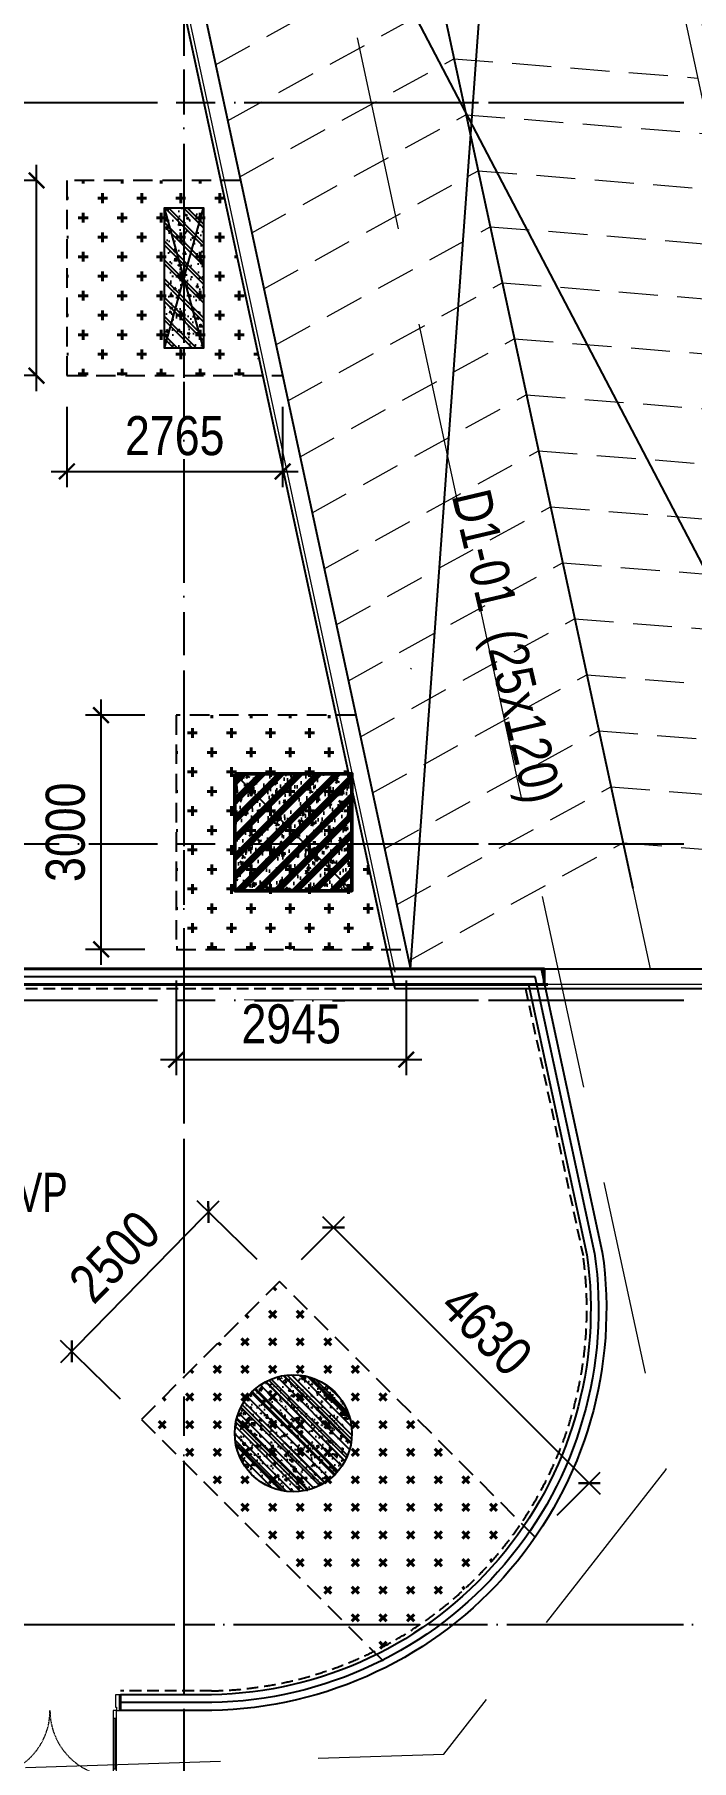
# Model space of a CAD drawing. Header units: millimetres. Extents: x -1534340 to 1713810, y -1348191 to 1114081.
# Drawn here: x 1330924 to 1339337, y -337068 to -314956 of the extents above; entities that cross this region are included whole.
import ezdxf
from ezdxf.enums import TextEntityAlignment as Align

# ---------------------------------------------------------------- set-up
doc = ezdxf.new("R2010")
doc.units = ezdxf.units.MM
doc.header["$LTSCALE"] = 100
doc.set_wipeout_variables(frame=1)
doc.header["$PDMODE"] = 32
doc.header["$PDSIZE"] = 2.5
for name, pattern in [('CENTER2', [1.125, 0.75, -0.125, 0.125, -0.125]), ('DASHED', [4.5, 3, -1.5]), ('HIDDEN', [0.375, 0.25, -0.125]), ('HIDDEN2', [0.1875, 0.125, -0.0625]), ('xref.asix of  podium$0$xref.asix of  podium$0$DASHDOT', [1, 0.5, -0.25, 0, -0.25]), ('Xref.Asix of Basement B2$0$HIDDEN', [0.375, 0.25, -0.125])]:
    doc.linetypes.add(name, pattern=pattern)
for name, color, linetype, lineweight in [('0-Hatch', 250, 'Continuous', 40), ('ccu12-Tencaukien', 9, 'Continuous', 15), ('CUA', 37, 'Continuous', 13), ('KT-Chu viet', 255, 'Continuous', 20), ('KT-Net cat', 1, 'Continuous', 40), ('KT-Net cot vach', 6, 'Continuous', 50), ('KT-Net khuat', 8, 'HIDDEN', 18), ('KT-Net thay', 7, 'Continuous', 15), ('TNG hungdh1', 3, 'Continuous', 13)]:
    doc.layers.add(name, color=color, linetype=linetype, lineweight=lineweight)
for name, color, linetype in [('0-khuat', 3, 'HIDDEN'), ('A-CORE-OTLN', 2, 'Continuous'), ('A-GLAZ', 135, 'Continuous'), ('ccu11-Khuat', 9, 'DASHED'), ('ccu11-Manh', 8, 'Continuous'), ('ccu12-Hatch', 250, 'Continuous'), ('ccu12-Manh', 8, 'Continuous'), ('ccu12-Text', 31, 'Continuous'), ('ccu12-Thay', 7, 'Continuous'), ('ccu12-Truc', 13, 'CENTER2'), ('KC-Betong', 6, 'Continuous'), ('KC2-DIM', 251, 'Continuous'), ('KT-Kich thuoc', 9, 'Continuous'), ('xref.asix of  podium$0$xref.asix of  podium$0$AUDIT_I_220805193045-5', 6, 'Continuous'), ('xref.asix of  podium$0$xref.asix of  podium$0$KC2-DIM', 251, 'Continuous'), ('xref.asix of  podium$0$xref.asix of  podium$0$KT-Kich thuoc', 9, 'Continuous'), ('xref.asix of  podium$0$xref.asix of  podium$0$KT-Luoi truc South Tower', 8, 'xref.asix of  podium$0$xref.asix of  podium$0$DASHDOT'), ('xref.asix of  podium$0$xref.asix of  podium$0$KT-Net cot vach', 6, 'Continuous'), ('Xref_ST_MBDV Cot vach 30.7.2022|Xref_ST_MBDV Cot vach 30.7.2022|Xref_ST_MBDV Cot vach 30.7.2022|Xref_ST_MBDV Cot vach 30.7.2022|KC-Betong', 6, 'Continuous')]:
    doc.layers.add(name, color=color, linetype=linetype)
doc.layers.add('Xref.Asix of Basement B2$0$KT-Chi gioi XD', color=7, linetype='Xref.Asix of Basement B2$0$HIDDEN', true_color=0x0066cc)
doc.styles.add('Arial Narrow', font='ARIALN.TTF')
doc.styles.add('Xref_ST_MBDV Cot vach 30.7.2022$0$Arial', font='arial.ttf', dxfattribs={"width": 0.7})
doc.dimstyles.new('ccu12-200', dxfattribs={"dimscale": 200, "dimtxt": 2.5, "dimasz": 1, "dimexe": 1, "dimexo": 2, "dimgap": 1, "dimtad": 1, "dimdec": 0, "dimrnd": 5, "dimdsep": 46, "dimtxsty": 'Arial Narrow', "dimblk": 'ARCHTICK', "dimcen": -1, "dimdle": 1, "dimclrd": 256, "dimclre": 256, "dimclrt": 3, "dimadec": 0, "dimazin": 2, "dimtfac": 0.1, "dimtdec": 0, "dimtmove": 0, "dimatfit": 1, "dimldrblk": 'ARCHTICK', "dimfxl": 1, "dimtvp": 0.8333333333333334, "dimtolj": 1, "dimtzin": 12, "dimarcsym": 0})
pattern_1 = [(49.99999999999999, (-449.9999999999825, 1849.999999999997), (286.9040730403014, -25.10085399303804), [30, -330]), (355, (-449.9999999999825, 1849.999999999997), (-55.50053344520001, 300.8768534800047), [24, -264]), (100.4514, (-426.0913279999825, 1847.908263999997), (231.4037526856086, 275.7758168243814), [25.496076, -280.4568448]), (46.18420000000001, (-449.9999999999825, 1929.999999999997), (426.8964194502578, -66.20760573160723), [45, -495]), (96.6356, (-414.4253019999824, 1924.482677199996), (373.8650822194813, 389.6471483601767), [38.2441152, -420.6852]), (351.1842, (-449.9999999999825, 1929.999999999997), (373.8647780534509, 389.6474403701299), [36, -396]), (21, (-409.9999999999825, 1909.999999999997), (238.7628208473847, -161.0475562661355), [30, -330]), (326.0000000000001, (-409.9999999999825, 1909.999999999997), (97.32613276863269, 290.0600180187412), [24, -264]), (71.4514, (-390.1031067999825, 1896.579357599996), (336.089051432596, 129.012198683981), [25.496076, -280.4568448]), (37.50000000000001, (-449.9999999999825, 1849.999999999997), (4.863942126916267, 133.1575415325246), [0, -260.8, 0, -268, 0, -265]), (7.499999999999999, (-449.9999999999825, 1849.999999999997), (105.2278149768594, 157.7646847529441), [0, -152.8, 0, -254.8, 0, -101]), (327.5, (-539.1999999999825, 1849.999999999997), (213.5289744689636, -9.021948693751902), [0, -100, 0, -312, 0, -414]), (317.5, (-579.1999999999825, 1849.999999999997), (233.2744677369545, 40.04199293292709), [0, -130, 0, -207.2, 0, -294]), (45, (-449.9999999999825, 1849.999999999997), (-120.2081528017131, 120.2081528017131), []), (45, (-449.9999999999825, 1898.999999999997), (-120.2081528017131, 120.2081528017131), [])]
pattern_2 = [(49.99999999999999, (550, -550), (286.9040730403014, -25.10085399303804), [30, -330]), (355, (550, -550), (-55.50053344520001, 300.8768534800047), [24, -264]), (100.4514, (573.908672, -552.091736), (231.4037526856086, 275.7758168243814), [25.496076, -280.4568448]), (46.18420000000001, (550, -470), (426.8964194502578, -66.20760573160723), [45, -495]), (96.6356, (585.574698, -475.5173228), (373.8650822194813, 389.6471483601767), [38.2441152, -420.6852]), (351.1842, (550, -470), (373.8647780534509, 389.6474403701299), [36, -396]), (21, (590, -490), (238.7628208473847, -161.0475562661355), [30, -330]), (326.0000000000001, (590, -490), (97.32613276863269, 290.0600180187412), [24, -264]), (71.4514, (609.8968932, -503.4206424), (336.089051432596, 129.012198683981), [25.496076, -280.4568448]), (37.50000000000001, (550, -550), (4.863942126916267, 133.1575415325246), [0, -260.8, 0, -268, 0, -265]), (7.499999999999999, (550, -550), (105.2278149768594, 157.7646847529441), [0, -152.8, 0, -254.8, 0, -101]), (327.5, (460.8, -550), (213.5289744689636, -9.021948693751902), [0, -100, 0, -312, 0, -414]), (317.5, (420.8, -550), (233.2744677369545, 40.04199293292709), [0, -130, 0, -207.2, 0, -294]), (45, (550, -550), (-120.2081528017131, 120.2081528017131), []), (45, (550, -501), (-120.2081528017131, 120.2081528017131), [])]

# ---------------------------------------------------------------- blocks, each defined once
blk = doc.blocks.new('MBKC-T1-PN')
at = {"layer": '0-Hatch', "ltscale": 2}
h = blk.add_hatch(dxfattribs=at)
h.set_pattern_fill('CROSS', color=256, scale=1000.000000000006, angle=90.00000000000001, style=0)
h.set_pattern_definition([(90, (1648795.804644322, -7892615.616708719), (-250.0000000000016, 250.0000000000015), [125.0000000000008, -375.0000000000023]), (180, (1648858.304644322, -7892553.116708719), (-250.0000000000015, -250.0000000000016), [125.0000000000008, -375.0000000000023])])
h.paths.add_polyline_path([(101243.5794715588, -18576.61670866824), (100704.6926031166, -16076.61670866824), (98736.80464431108, -16076.6167086683), (98736.80464431108, -18576.61670866824)])
h = blk.add_hatch(dxfattribs=at)
h.set_pattern_fill('CROSS', color=256, scale=1000.000000000006, angle=90.00000000000001, style=0)
h.set_pattern_definition([(90, (1650195.804633926, -7899715.616671358), (-250.0000000000016, 250.0000000000015), [125.0000000000008, -375.0000000000023]), (180, (1650258.304633926, -7899653.116671358), (-250.0000000000015, -250.0000000000016), [125.0000000000008, -375.0000000000023])])
h.paths.add_polyline_path([(102827.906856725, -25926.6166713073), (102181.2426145945, -22926.6166713073), (100136.8046339147, -22926.6166713073), (100136.8046339147, -25926.6166713073)])
h = blk.add_hatch(dxfattribs=at)
h.set_pattern_fill('CROSS', color=256, scale=1000.000000000006, angle=135, style=0)
h.set_pattern_definition([(135, (6765303.630617171, -4505800.302151032), (-353.553390593276, -8.526512829121202e-14), [125.0000000000008, -375.0000000000023]), (225, (6765303.630617171, -4505711.913803384), (5.684341886080801e-14, -353.553390593276), [125.0000000000008, -375.0000000000023])])
edge = h.paths.add_edge_path()
edge.add_arc((100503.7394000648, -30535.27201428276), 4892.113990781871, 296.231031234144, 325.9103940284376)
edge.add_line((104555.2024366714, -33277.2469525006), (101460.0282505455, -30182.07276637491))
edge.add_line((101460.0282505455, -30182.07276637491), (99692.26129757916, -31949.83971934125))
edge.add_line((99692.26129757916, -31949.83971934125), (102666.0133782688, -34923.59180003055))
at = {"layer": '0-khuat', "ltscale": 10}
for points in [[(100960.4346422299, -16076.61670866824), (98736.80464431108, -16076.61670866824), (98736.80464431108, -18576.61670866824), (101499.3215106719, -18576.61670866824)], [(102436.984653458, -22926.6166713073), (100136.8046339147, -22926.6166713073), (100136.8046339147, -25926.6166713073), (103083.6488955882, -25926.6166713073)], [(104735.0709816902, -33457.11549751944), (101460.0282505455, -30182.07276637491), (99692.26129757916, -31949.83971934125), (102852.1971278689, -35109.77554963063)]]:
    blk.add_lwpolyline(points, dxfattribs=at)
at = {"layer": 'ccu11-Khuat', "ltscale": 0.5, "elevation": -0.1248620286703281}
blk.add_lwpolyline([(69738.37575314008, -12326.61538209155), (89786.80552536738, -12326.61538209155), (89786.80552536552, -14486.6249031527), (90834.7687206131, -14486.62490315287), (90834.76635349239, -14486.62703115697), (93582.1413394094, -14486.62703115703), (93582.14357479545, -14486.50828201312), (97086.90349016106, -14486.6082508968), (97086.90349016106, -24426.61538177478), (89886.80552545143, -24426.6153830188), (89886.80552545143, -26426.61538159492), (104609.6535231646, -26426.61538159504), (105347.4875280627, -29849.06259193434, -0.4507096037373304), (100590.5864808073, -35426.61506945355), (55455.55192690738, -35426.61506945355, -0.3269618123751123)], format="xyb", dxfattribs=at)
at = {"layer": 'ccu12-Thay', "ltscale": 0.5}
for p, q in [((98595.14522089227, -5103.583406818507, -0.1248620286703281), (103137.5374738472, -26176.61616639997, -0.1248620286703281)), ((103137.5374738472, -26176.61616639997, -0.1248620286703281), (109582.2368706344, -26176.61616486043, -0.1248620286703281))]:
    blk.add_line(p, q, dxfattribs=at)
at = {"layer": 'ccu12-Thay', "ltscale": 0.5, "elevation": -0.1248620286703281}
blk.add_lwpolyline([(69743.14055128163, -12076.61538209155), (90036.80552536761, -12076.61538209155), (90036.80552536575, -14236.62490315275), (91486.80552544771, -14236.62490315299), (91486.803158327, -14236.62703115703), (93336.803158327, -14236.62703115703), (93336.80552544771, -14236.50128395105), (97336.90349016106, -14236.61538173171), (97336.90349016106, -24676.61538173159), (90136.80552545143, -24676.61538297561), (90136.80552545143, -26176.61538159492), (104811.5005761045, -26176.61538159504), (105593.7363485578, -29805.02044220309, -0.4513714951595503), (100592.7780615496, -35676.61506945355), (55455.39655799186, -35676.61506945355, -0.3267809868965265)], format="xyb", dxfattribs=at)
blk.add_lwpolyline([(104753.6921597233, -3776.06702514831), (98350.75843804004, -5156.262628219614), (102935.6841215885, -26426.61616644816), (109636.1255574757, -26426.61616484757)], dxfattribs=at)
at = {"layer": 'KC2-DIM', "ltscale": 0.5, "elevation": -0.1248620286703281}
for points in [[(103137.5374738472, -26176.61616639997), (104753.6924222333, -3776.068242982205)], [(98609.8034433003, -5200.903861337749), (109582.2368706344, -26176.61616486043)]]:
    blk.add_lwpolyline(points, dxfattribs=at)
blk = doc.blocks.new('Grid-ST-flat-3')
at = {"layer": 'ccu12-Truc', "ltscale": 30}
for p, q in [((409199.3874795341, -66474.78057617624), (409199.3874795341, -104409.5824195731)), ((366096.2468389631, -72696.27186137123), (425824.0468604062, -72696.27186137007)), ((366096.2468389794, -82196.27186137065), (425824.0468603973, -82196.27186136972)), ((366096.2468389806, -84196.27186137141), (425824.046860399, -84196.27186136867)), ((366096.2468389729, -92196.27186136931), (425824.0468604038, -92196.27186137077))]:
    blk.add_line(p, q, dxfattribs=at)
blk = doc.blocks.new('*U149')
h = blk.add_hatch()
h.set_pattern_fill('VATLIEU04', color=250, scale=40, style=0, pattern_type=2)
h.set_pattern_definition(pattern_1)
h.paths.add_polyline_path([(-475, -474.9999999999998), (25, -475.0000000000047), (25.00000000001745, 1324.999999999997), (-474.9999999999825, 1325.000000000002)])
at = {"color": 6, "ltscale": 0.25}
blk.add_lwpolyline([(-475, -474.9999999999998), (25, -475.0000000000047), (25.00000000001745, 1324.999999999997), (-474.9999999999825, 1325.000000000002)], close=True, dxfattribs=at)
at = {"layer": 'Defpoints', "linetype": 'ByBlock', "ltscale": 30}
for p, q in [((25, -475.0000000000047), (-474.9999999999825, 1325.000000000002)), ((-475, -474.9999999999998), (25.00000000001745, 1324.999999999997))]:
    blk.add_line(p, q, dxfattribs=at)
blk = doc.blocks.new('*U151')
h = blk.add_hatch()
h.set_pattern_fill('VATLIEU04', color=250, scale=40, style=0, pattern_type=2)
h.set_pattern_definition(pattern_2)
h.paths.add_polyline_path([(-475, 475), (1025, 475), (1025, -1025), (-475, -1025)])
at = {"color": 6, "ltscale": 0.25}
blk.add_lwpolyline([(-475, 475), (1025, 475), (1025, -1025), (-475, -1025)], close=True, dxfattribs=at)
at = {"layer": 'Defpoints', "linetype": 'ByBlock', "ltscale": 30}
for p, q in [((1025, 475), (-475, -1025)), ((-475, 475), (1025, -1025))]:
    blk.add_line(p, q, dxfattribs=at)
blk = doc.blocks.new('MBDV-B1-T1-PN')
at = {"layer": 'ccu12-Hatch', "ltscale": 0.5}
h = blk.add_hatch(dxfattribs=at)
h.set_pattern_fill('BETONG', color=256, scale=50, angle=90, pattern_type=2)
h.set_pattern_definition([(90, (-625896.838224031, 300674.5951627561), (-259.8076212, 1.59086285848334e-14), [6.25, -143.75]), (90, (-625907.663541581, 300674.5951627561), (-259.8076212, 1.59086285848334e-14), [6.25, -143.75]), (210, (-625896.838224031, 300674.5951627561), (129.9038105999999, -225.0000000560045), [6.25, -143.75]), (210, (-625902.250882831, 300683.9701627561), (129.9038105999999, -225.0000000560045), [6.25, -143.75]), (90, (-626026.7420346311, 300749.5951627561), (-259.8076212, 1.59086285848334e-14), [6.25, -143.75]), (90, (-626037.5673521811, 300749.5951627561), (-259.8076212, 1.59086285848334e-14), [6.25, -143.75]), (210, (-626026.7420346311, 300749.5951627561), (129.9038105999999, -225.0000000560045), [6.25, -143.75]), (210, (-626032.154693431, 300758.9701627561), (129.9038105999999, -225.0000000560045), [6.25, -143.75]), (150, (-625896.838224031, 300680.8451627561), (-129.9038106, -225.0000000560045), [6.25, -143.75]), (150, (-625902.250882831, 300671.4701627561), (-129.9038106, -225.0000000560045), [6.25, -143.75]), (150, (-625766.934413431, 300755.8451627561), (-129.9038106, -225.0000000560045), [6.25, -143.75]), (150, (-625772.347072231, 300746.4701627561), (-129.9038106, -225.0000000560045), [6.25, -143.75]), (135, (-625896.838224031, 300674.5951627561), (-53.03300858899107, -53.03300858899107), []), (140, (-625896.838224031, 300674.5951627561), (31.37606749129758, 358.6300913003767), [37.5, -412.5]), (85.00000000000001, (-625896.838224031, 300674.5951627561), (-376.0960668500059, -69.37566680649998), [30, -330]), (190.4514, (-625894.223554031, 300704.4810027561), (-344.7197710304768, 289.2546908570108), [31.870095, -350.571056]), (136.1842, (-625996.838224031, 300674.5951627561), (82.75950716450907, 533.6205243128222), [56.24999999999998, -618.7499999999997]), (186.6356, (-625989.941570531, 300719.0635352561), (-487.0589354502208, 467.3313527743517), [47.805144, -525.8565]), (81.18420000000005, (-625996.838224031, 300674.5951627561), (-487.0593004626622, 467.3309725668137), [45, -495]), (111, (-625971.838224031, 300724.5951627561), (201.3094453326694, 298.4535260592309), [37.5, -412.5]), (56.00000000000004, (-625971.838224031, 300724.5951627561), (-362.5750225234265, 121.6576659607909), [30, -330]), (161.4514, (-625955.0624210311, 300749.4662792561), (-161.2652483549762, 420.111314290745), [31.87009499999999, -350.5710559999998]), (127.5, (-625896.838224031, 300674.5951627561), (-166.4469269156558, 6.079927658645344), [0, -326, 0, -335, 0, -331.25]), (97.49999999999997, (-625896.838224031, 300674.5951627561), (-197.2058559411801, 131.5347687210743), [0, -191, 0, -318.5, 0, -126.25]), (57.49999999999999, (-625896.838224031, 300563.0951627561), (11.27743586718989, 266.9112180862045), [0, -125, 0, -389.9999999999998, 0, -517.4999999999997]), (47.5, (-625896.838224031, 300513.0951627561), (-50.05249116615884, 291.5930846711931), [0, -162.5, 0, -259, 0, -367.5])])
edge = h.paths.add_edge_path()
edge.add_arc((101636.8034040495, -32126.61572086334), 750, 0, 360)
at = {"layer": 'KC-Betong', "ltscale": 0.5}
blk.add_circle((101636.8034040495, -32126.61572086334, -4.45853799861673e-05), 750, dxfattribs=at)
at = {"layer": 'KT-Net cot vach'}
blk.add_blockref('*U151', (101361.8044801299, -24151.61616647651), dxfattribs=at)
at = {"layer": 'Xref_ST_MBDV Cot vach 30.7.2022|Xref_ST_MBDV Cot vach 30.7.2022|Xref_ST_MBDV Cot vach 30.7.2022|Xref_ST_MBDV Cot vach 30.7.2022|KC-Betong', "linetype": 'ByBlock', "xscale": -1}
blk.add_blockref('*U149', (100011.8044801299, -17751.61616640782, -7.594824095580321e-05), dxfattribs=at)
blk = doc.blocks.new('*U703')
at = {"layer": 'ccu12-Tencaukien', "color": 8, "ltscale": 10000}
blk.add_line((360.6565736538532, -155.3215232637356), (354.4065714950475, -155.3215232637356), dxfattribs=at)
at = {"layer": 'ccu12-Text', "color": 2, "style": 'Arial Narrow', "width": 0.8}
blk.add_attdef('SH', text='', height=300, dxfattribs=at).set_placement((275.6048113084853, 5.864471777974813), align=Align.BOTTOM_RIGHT)
at = {"layer": 'ccu12-Text', "color": 31, "style": 'Arial Narrow', "width": 0.8}
for tag, p in [('(', (507.5315725744504, -75.41116959831947)), ('KT', (632.605666770517, -75.41116959831947)), (')', (962.8971199221714, -75.41116959831947))]:
    blk.add_attdef(tag, text='', height=250, dxfattribs=at).set_placement(p, align=Align.BOTTOM_LEFT)
blk = doc.blocks.new('_ARCHTICK')
at = {"color": 0, "linetype": 'ByBlock', "const_width": 0.15}
blk.add_lwpolyline([(-0.5, -0.5), (0.5, 0.5)], dxfattribs=at)
blk = doc.blocks.new('*D1383')
at = {"layer": '0-Hatch', "lineweight": -2, "ltscale": 0.5, "transparency": 16777216}
for p, q in [((1331261.027330371, -331968.9893759752), (1333290.037088247, -329896.8111374916)), ((1333775.095297601, -330651.6764808624), (1333007.210043033, -329899.7881319204)), ((1332025.93559051, -332438.0506797037), (1331258.050335942, -331686.1623307617))]:
    blk.add_line(p, q, dxfattribs=at)
at = {"layer": 'Defpoints', "color": 0, "ltscale": 0.5, "transparency": 16777216}
for p in [(1333150.112062854, -330039.7131573128), (1334060.899337243, -330931.526531647), (1332311.739630152, -332717.9007304883)]:
    blk.add_point(p, dxfattribs=at)
at = {"layer": '0-Hatch', "lineweight": -2, "ltscale": 0.5, "transparency": 16777216, "xscale": 200, "yscale": 200, "zscale": 200}
for p, rotation in [((1333150.112062854, -330039.7131573128), 45.60306438295845), ((1331400.952355763, -331826.0873561541), 225.6030643829585)]:
    blk.add_blockref('_ARCHTICK', p, dxfattribs=dict(at, rotation=rotation))
at = {"layer": '0-Hatch', "color": 3, "ltscale": 0.5, "transparency": 16777216, "insert": (1331950.225411459, -330614.3703856621), "char_height": 500, "attachment_point": 5, "rotation": 45.60306438295845, "style": 'Arial Narrow', "bg_fill": 3, "box_fill_scale": 1.1, "bg_fill_color": 256, "bg_fill_true_color": 13158600, "bg_fill_transparency": 0}
blk.add_mtext('\\A1;2500', dxfattribs=at)
blk = doc.blocks.new('*D1384')
at = {"layer": '0-Hatch', "lineweight": -2, "ltscale": 0.5, "transparency": 16777216}
for p, q in [((1334343.742049718, -330648.6838191723), (1334893.713625012, -330098.712243878)), ((1334610.870912538, -330098.7122438779), (1338168.756356157, -333656.597687497)), ((1337618.784780863, -333923.7265503167), (1338168.756356157, -333373.7549750225))]:
    blk.add_line(p, q, dxfattribs=at)
at = {"layer": 'Defpoints', "color": 0, "ltscale": 0.5, "transparency": 16777216}
for p in [(1334060.899337243, -330931.5265316469), (1338027.33499992, -333515.1763312598), (1337335.942068388, -334206.5692627913)]:
    blk.add_point(p, dxfattribs=at)
at = {"layer": '0-Hatch', "lineweight": -2, "ltscale": 0.5, "transparency": 16777216, "xscale": 200, "yscale": 200, "zscale": 200}
for p, rotation in [((1334752.292268775, -330240.1336001153), 135.0000000000015), ((1338027.33499992, -333515.1763312598), 315.0000000000015)]:
    blk.add_blockref('_ARCHTICK', p, dxfattribs=dict(at, rotation=rotation))
at = {"layer": '0-Hatch', "color": 3, "ltscale": 0.5, "transparency": 16777216, "insert": (1336711.749801539, -331555.7187984958), "char_height": 500, "attachment_point": 5, "rotation": 315.00000000000153, "style": 'Arial Narrow', "bg_fill": 3, "box_fill_scale": 1.1, "bg_fill_color": 256, "bg_fill_true_color": 13158600, "bg_fill_transparency": 0}
blk.add_mtext('\\A1;4630', dxfattribs=at)
blk = doc.blocks.new('*D1391')
at = {"layer": 'Defpoints', "color": 0, "ltscale": 0.5, "transparency": 16777216}
for p in [(1331337.675731009, -319326.0704739401), (1334100.19259737, -319326.0704739401), (1334100.19259737, -320553.7458065937)]:
    blk.add_point(p, dxfattribs=at)
at = {"layer": 'KC2-DIM', "lineweight": -2, "ltscale": 0.5, "transparency": 16777216}
for p, q in [((1331337.675731009, -319726.0704739401), (1331337.675731009, -320753.7458065937)), ((1334100.19259737, -319726.0704739401), (1334100.19259737, -320753.7458065937)), ((1331137.675731009, -320553.7458065937), (1334300.19259737, -320553.7458065937))]:
    blk.add_line(p, q, dxfattribs=at)
at = {"layer": 'KC2-DIM', "lineweight": -2, "ltscale": 0.5, "transparency": 16777216, "xscale": 200, "yscale": 200, "zscale": 200, "rotation": 180}
blk.add_blockref('_ARCHTICK', (1331337.675731009, -320553.7458065937), dxfattribs=at)
at = {"layer": 'KC2-DIM', "lineweight": -2, "ltscale": 0.5, "transparency": 16777216, "xscale": 200, "yscale": 200, "zscale": 200}
blk.add_blockref('_ARCHTICK', (1334100.19259737, -320553.7458065937), dxfattribs=at)
at = {"layer": 'KC2-DIM', "color": 3, "ltscale": 0.5, "transparency": 16777216, "insert": (1332718.93416419, -320098.4593127329), "char_height": 500, "attachment_point": 5, "style": 'Arial Narrow', "bg_fill": 3, "box_fill_scale": 1.1, "bg_fill_color": 256, "bg_fill_true_color": 13158600, "bg_fill_transparency": 0}
blk.add_mtext('\\A1;2765', dxfattribs=at)
blk = doc.blocks.new('*D1392')
at = {"layer": 'Defpoints', "color": 0, "ltscale": 0.5, "transparency": 16777216}
for p in [(1330949.209568731, -316826.0704739402), (1331337.67573101, -316826.0704739402), (1331337.67573101, -319326.0704739402)]:
    blk.add_point(p, dxfattribs=at)
at = {"layer": 'KC2-DIM', "lineweight": -2, "ltscale": 0.5, "transparency": 16777216}
for p, q in [((1330949.209568731, -319526.0704739402), (1330949.209568731, -316626.0704739402)), ((1330937.67573101, -316826.0704739402), (1330749.209568731, -316826.0704739402)), ((1330937.67573101, -319326.0704739402), (1330749.209568731, -319326.0704739402))]:
    blk.add_line(p, q, dxfattribs=at)
at = {"layer": 'KC2-DIM', "lineweight": -2, "ltscale": 0.5, "transparency": 16777216, "xscale": 200, "yscale": 200, "zscale": 200}
for p, rotation in [((1330949.209568731, -316826.0704739402), 90), ((1330949.209568731, -319326.0704739402), 270)]:
    blk.add_blockref('_ARCHTICK', p, dxfattribs=dict(at, rotation=rotation))
at = {"layer": 'KC2-DIM', "color": 3, "ltscale": 0.5, "transparency": 16777216, "insert": (1330493.92307487, -318076.0704739405), "char_height": 500, "attachment_point": 5, "rotation": 90, "style": 'Arial Narrow', "bg_fill": 3, "box_fill_scale": 1.1, "bg_fill_color": 256, "bg_fill_true_color": 13158600, "bg_fill_transparency": 0}
blk.add_mtext('\\A1;2500', dxfattribs=at)
blk = doc.blocks.new('*D1393')
at = {"layer": 'Defpoints', "color": 0, "ltscale": 0.5, "transparency": 16777216}
for p in [(1332737.675720613, -326676.0704365792), (1335684.519982286, -326676.0704365792), (1335684.519982286, -328089.0277494064)]:
    blk.add_point(p, dxfattribs=at)
at = {"layer": 'KC2-DIM', "lineweight": -2, "ltscale": 0.5, "transparency": 16777216}
for p, q in [((1332737.675720613, -327076.0704365792), (1332737.675720613, -328289.0277494064)), ((1335684.519982286, -327076.0704365792), (1335684.519982286, -328289.0277494064)), ((1332537.675720613, -328089.0277494064), (1335884.519982286, -328089.0277494064))]:
    blk.add_line(p, q, dxfattribs=at)
at = {"layer": 'KC2-DIM', "lineweight": -2, "ltscale": 0.5, "transparency": 16777216, "xscale": 200, "yscale": 200, "zscale": 200, "rotation": 180}
blk.add_blockref('_ARCHTICK', (1332737.675720613, -328089.0277494064), dxfattribs=at)
at = {"layer": 'KC2-DIM', "lineweight": -2, "ltscale": 0.5, "transparency": 16777216, "xscale": 200, "yscale": 200, "zscale": 200}
blk.add_blockref('_ARCHTICK', (1335684.519982286, -328089.0277494064), dxfattribs=at)
at = {"layer": 'KC2-DIM', "color": 3, "ltscale": 0.5, "transparency": 16777216, "insert": (1334211.09785145, -327633.7412555456), "char_height": 500, "attachment_point": 5, "style": 'Arial Narrow', "bg_fill": 3, "box_fill_scale": 1.1, "bg_fill_color": 256, "bg_fill_true_color": 13158600, "bg_fill_transparency": 0}
blk.add_mtext('\\A1;2945', dxfattribs=at)
blk = doc.blocks.new('*D1394')
at = {"layer": 'Defpoints', "color": 0, "ltscale": 0.5, "transparency": 16777216}
for p in [(1331775.717182058, -323676.0704365793), (1332737.675720613, -323676.0704365793), (1332737.675720613, -326676.0704365793)]:
    blk.add_point(p, dxfattribs=at)
at = {"layer": 'KC2-DIM', "lineweight": -2, "ltscale": 0.5, "transparency": 16777216}
for p, q in [((1331775.717182058, -326876.0704365793), (1331775.717182058, -323476.0704365793)), ((1332337.675720613, -323676.0704365793), (1331575.717182058, -323676.0704365793)), ((1332337.675720613, -326676.0704365793), (1331575.717182058, -326676.0704365793))]:
    blk.add_line(p, q, dxfattribs=at)
at = {"layer": 'KC2-DIM', "lineweight": -2, "ltscale": 0.5, "transparency": 16777216, "xscale": 200, "yscale": 200, "zscale": 200}
for p, rotation in [((1331775.717182058, -323676.0704365793), 90), ((1331775.717182058, -326676.0704365793), 270)]:
    blk.add_blockref('_ARCHTICK', p, dxfattribs=dict(at, rotation=rotation))
at = {"layer": 'KC2-DIM', "color": 3, "ltscale": 0.5, "transparency": 16777216, "insert": (1331320.430688197, -325176.0704365796), "char_height": 500, "attachment_point": 5, "rotation": 90, "style": 'Arial Narrow', "bg_fill": 3, "box_fill_scale": 1.1, "bg_fill_color": 256, "bg_fill_true_color": 13158600, "bg_fill_transparency": 0}
blk.add_mtext('\\A1;3000', dxfattribs=at)
blk = doc.blocks.new('*U2749')
h = blk.add_hatch()
h.set_pattern_fill('VATLIEU04', color=250, scale=40, style=0, pattern_type=2)
h.set_pattern_definition(pattern_1)
h.paths.add_polyline_path([(-475, -474.9999999999998), (25, -475.0000000000047), (25.00000000001745, 1324.999999999997), (-474.9999999999825, 1325.000000000002)])
at = {"color": 6, "ltscale": 0.25}
blk.add_lwpolyline([(-475, -474.9999999999998), (25, -475.0000000000047), (25.00000000001745, 1324.999999999997), (-474.9999999999825, 1325.000000000002)], close=True, dxfattribs=at)
at = {"layer": 'Defpoints', "linetype": 'ByBlock', "ltscale": 30}
for p, q in [((25, -475.0000000000047), (-474.9999999999825, 1325.000000000002)), ((-475, -474.9999999999998), (25.00000000001745, 1324.999999999997))]:
    blk.add_line(p, q, dxfattribs=at)
blk = doc.blocks.new('xref.asix of  podium$0$xref.asix of  podium$0$C1500')
at = {"layer": 'xref.asix of  podium$0$xref.asix of  podium$0$KT-Net cot vach'}
h = blk.add_hatch(dxfattribs=at)
h.set_pattern_fill('1BETONG2-BOP', color=250, scale=50, style=0, pattern_type=2)
h.set_pattern_definition([(49.99999999999999, (103512.2201552597, -41871.032165007), (358.6300913003767, -31.37606749129755), [37.5, -412.5]), (355, (103512.2201552597, -41871.032165007), (-69.3756668065, 376.0960668500059), [30, -330]), (100.4514, (103542.1059952597, -41873.64683500701), (289.2546908570108, 344.7197710304768), [31.870095, -350.571056]), (46.18420000000001, (103512.2201552597, -41771.032165007), (533.6205243128222, -82.75950716450905), [56.25, -618.75]), (96.6356, (103556.6885277597, -41777.928818507), (467.3313527743517, 487.0589354502209), [47.805144, -525.8565]), (351.1842, (103512.2201552597, -41771.032165007), (467.3309725668136, 487.0593004626623), [45, -495]), (21, (103562.2201552597, -41796.032165007), (298.4535260592309, -201.3094453326694), [37.5, -412.5]), (226, (103562.2201552597, -41796.032165007), (335.9410612363429, -182.7699045802956), [29.99999999999999, -329.9999999999999]), (71.4514, (103587.0912717597, -41812.807968007), (420.111314290745, 161.2652483549762), [31.870095, -350.571056]), (67.5, (103512.2201552597, -41871.032165007), (-77.95809165226936, 147.1872309201324), [0, -326, 0, -335, 0, -331.25]), (4.500000000000002, (103512.2201552597, -41871.032165007), (141.6754619393668, 190.0515942692064), [0, -191, 0, -318.5, 0, -126.25]), (327.5, (103400.7201552597, -41871.032165007), (266.9112180862045, -11.27743586718988), [0, -125, 0, -390, 0, -517.5]), (317.5, (103350.7201552597, -41871.032165007), (291.5930846711931, 50.05249116615887), [0, -162.5, 0, -259, 0, -367.5]), (315, (103512.2201552597, -41871.032165007), (150.2601910021414, 150.2601910021414), []), (315, (103512.2201552597, -41809.782165007), (150.2601910021414, 150.2601910021414), [])])
h.paths.add_polyline_path([(-2387.629219849594, 22.25616056041326, 1), (-887.6292198495939, 22.25616056041326, 1)])
at = {"color": 6, "ltscale": 0.25}
blk.add_circle((-1637.629219849594, 22.25616056041326, 0.1041688098932346), 749.9999999999657, dxfattribs=at)
blk = doc.blocks.new('*U2802')
h = blk.add_hatch()
h.set_pattern_fill('VATLIEU04', color=250, scale=40, style=0, pattern_type=2)
h.set_pattern_definition(pattern_2)
h.paths.add_polyline_path([(-475, 475), (1025, 475), (1025, -1025), (-475, -1025)])
at = {"color": 6, "ltscale": 0.25}
blk.add_lwpolyline([(-475, 475), (1025, 475), (1025, -1025), (-475, -1025)], close=True, dxfattribs=at)
at = {"layer": 'Defpoints', "linetype": 'ByBlock', "ltscale": 30}
for p, q in [((1025, 475), (-475, -1025)), ((-475, 475), (1025, -1025))]:
    blk.add_line(p, q, dxfattribs=at)
blk = doc.blocks.new('xref.asix of  podium$0$xref.asix of  podium$0$MBCot-PN-flat-22')
at = {"layer": 'xref.asix of  podium$0$xref.asix of  podium$0$AUDIT_I_220805193045-5', "linetype": 'ByBlock', "xscale": -1}
blk.add_blockref('*U2749', (100011.804644322, -17751.61661195499, -7.59482372829634e-05), dxfattribs=at)
at = {"layer": 'xref.asix of  podium$0$xref.asix of  podium$0$KC2-DIM'}
blk.add_blockref('xref.asix of  podium$0$xref.asix of  podium$0$C1500', (103274.4338641725, -32148.87277251796, -0.1041688098932346), dxfattribs=at)
at = {"layer": 'xref.asix of  podium$0$xref.asix of  podium$0$KT-Net cot vach'}
blk.add_blockref('*U2802', (101361.804644322, -24151.61661202367), dxfattribs=at)
blk = doc.blocks.new('xref.asix of  podium$0$xref.asix of  podium$0$Asix South Tower')
at = {"layer": 'xref.asix of  podium$0$xref.asix of  podium$0$KT-Luoi truc South Tower', "ltscale": 10}
for p, q in [((-6323.049879856408, 33491.90586446482), (-6323.049879856408, -4459.122004229692)), ((-49426.19052042812, 27070.41457926983), (10118.78413107991, 27070.41464694601)), ((-49426.19052041136, 17570.41457927041), (10118.7841310706, 17570.41464694636)), ((-49426.19052040949, 15570.41457926971), (10118.78413107246, 15570.41464694741))]:
    blk.add_line(p, q, dxfattribs=at)
at = {"layer": 'xref.asix of  podium$0$xref.asix of  podium$0$KT-Luoi truc South Tower', "ltscale": 5}
blk.add_line((-52698.14931293763, 7570.414579271805), (10118.78413107805, 7570.414646945312), dxfattribs=at)
blk = doc.blocks.new('NHÀ TRE T1')
at = {"layer": 'A-CORE-OTLN'}
for points, elevation in [([(27199.9999897182, 8250.000000478933), (27699.9999897182, 8250.000000478933), (27699.9999897182, 6450.000000478933), (27199.9999897182, 6450.000000478933)], -6.889647433426018e-05), ([(28099.9999897182, 1000.000000410248), (29599.9999897182, 1000.000000410248), (29599.9999897182, -499.9999995897524), (28099.9999897182, -499.9999995897524)], 7.051760987256895e-06)]:
    blk.add_lwpolyline(points, close=True, dxfattribs=dict(at, elevation=elevation))
at = {"layer": 'KT-Net cat', "elevation": 7.037064370848392e-06}
blk.add_lwpolyline([(17350.00000020117, -1699.999999386724), (32064.17336664908, -1699.999999386724), (32064.17336664908, -1499.999999386724), (17350.00000020117, -1499.999999386724)], dxfattribs=at)
blk = doc.blocks.new('*U2968')
at = {"layer": 'KT-Net khuat', "linetype": 'HIDDEN', "ltscale": 20}
blk.add_lwpolyline([(900.0000000002318, -2999.999999999664), (0, 0), (900.0000000003297, 3000.000000000578)], dxfattribs=at)
blk = doc.blocks.new('*U2969')
at = {"layer": 'KT-Kich thuoc', "color": 0, "linetype": 'ByBlock', "lineweight": -2, "transparency": 16777216, "rotation": 282.1642570564171}
for p in [(1562828.521493488, -313056.4545959374), (1562983.177301131, -313773.9326822457), (1563137.833108773, -314491.410768554), (1563292.488916416, -315208.8888548623), (1563447.144724058, -315926.3669411706), (1563601.800531701, -316643.8450274789), (1563756.456339343, -317361.3231137872), (1563911.112146986, -318078.8012000955), (1564065.767954628, -318796.2792864038), (1564220.42376227, -319513.7573727121), (1564375.079569913, -320231.2354590204), (1564529.735377555, -320948.7135453287), (1564684.391185198, -321666.191631637), (1564839.04699284, -322383.6697179453), (1564993.702800483, -323101.1478042536), (1565148.358608125, -323818.6258905618), (1565303.014415768, -324536.1039768702)]:
    blk.add_blockref('*U2968', p, dxfattribs=at)
blk = doc.blocks.new('*U229')
for p, q in [((-750.0000006001499, -89.99999376962445), (-750.0000002678631, -49.99999376962445)), ((-100.0000005815018, -69.99999916928329), (-750.0000004340067, -69.99999376962447)), ((-100.0000007476451, -89.99999916928329), (-100.0000004153583, -49.99999916928324)), ((-750.0000140577612, -1709.999993474634), (-750.0000143900478, -1749.999993474634)), ((-100.0000143713997, -1729.999998874293), (-750.0000142239046, -1729.999993474634)), ((-100.000014205256, -1709.999998874293), (-100.000014537543, -1749.999998874293))]:
    blk.add_line(p, q)
for points in [[(200.0743172259394, -1.662050658534054e-06), (200.0743167275093, -60.00000166205076), (39.99999950156996, -60.00000033228665), (39.99999958464161, -50.00000033228666), (-4.153583654832593e-07, -50.00000000000004), (0, 0)], [(-4.153583654832593e-07, -50.00000000000004), (-7.476450480173313e-07, -89.99999999999991), (-850.0000006001497, -89.99999293890771), (-850.0000002678632, -49.99999293890765)], [(-1.453754297586763e-05, -1749.99999970501), (-1.420525627215952e-05, -1709.99999970501), (-850.0000140577612, -1709.999992643918), (-850.0000143900479, -1749.999992643918)], [(200.0743022730383, -1800.000001367061), (200.0743027714681, -1740.000001367061), (39.99998554552879, -1740.000000037296), (39.99998546245713, -1750.000000037296), (-1.453754297586763e-05, -1749.99999970501), (-1.4952901284504e-05, -1799.99999970501)]]:
    blk.add_lwpolyline(points, close=True)
at = {"linetype": 'HIDDEN2'}
for centre, radius, start, end in [((-4.149984540215146e-07, -49.99999999977504), 849.9999998530717, 180.0000387917871, 269.9999995240346), ((-1.45360581755849e-05, -1749.999999706382), 849.9999998541881, 89.99999952403472, 179.9999602562852)]:
    blk.add_arc(centre, radius, start, end, dxfattribs=at)
blk = doc.blocks.new('KHHFG')
blk.add_wipeout([(-79.69310521042735, 1884.3051469641268), (238.38225596414281, 1884.1721134116024), (264.0597370685214, 84.12191911410127), (-70.30110177054587, 84.28075590259641)]).dxf.layer = 'KT-Kich thuoc'
at = {"layer": 'KT-Net cat'}
for p, q in [((199.9999999995925, 1884.172113411594), (-4.074536263942719e-10, 1884.172113411594)), ((199.9999999999418, 84.17211341165239), (0, 84.17211341159418))]:
    blk.add_line(p, q, dxfattribs=at)
at = {"layer": 'CUA', "xscale": -1, "rotation": 359.999999524041}
blk.add_blockref('*U229', (199.9999999997672, 1884.175758171012), dxfattribs=at)
blk = doc.blocks.new('312')
at = {"layer": 'A-GLAZ', "elevation": -0.0003900927901394197}
for points in [[(1549381.671782451, -324451.9051583611), (1549381.671782451, -326351.9051569352), (1564094.889190754, -326351.9051569353), (1564841.607296713, -329815.5613203601, -0.4508459645649955), (1560035.895455955, -335451.9048447938), (1514900.386795966, -335451.9048447938, -0.3269245432215398), (1510225.339864169, -332020.3248463987), (1505717.224980614, -318992.9209985397, 0.4276918106004188), (1489946.169812741, -312619.6470241706), (1483985.984335237, -314675.9625780935)], [(1549481.671782451, -324551.9051583385), (1549481.671782451, -326251.9051569352), (1564175.628011929, -326251.9051569353), (1564940.108642664, -329797.9528921274, -0.4511126140275254), (1560036.774223511, -335551.9048447938), (1514900.324496042, -335551.9048447938, -0.3268516886257801), (1510130.390886214, -332051.7344377858), (1505623.465760334, -319027.7687129787, 0.4277510049414529), (1489983.146421403, -312712.6740344323), (1484018.61892988, -314770.4876207563)], [(1549581.671782451, -324651.9051583159), (1549581.671782451, -326151.9051569352), (1564256.366833104, -326151.9051569353), (1565038.602605558, -329780.3102175434, -0.4513714951595503), (1560037.644318549, -335651.9048447938), (1514900.262814992, -335651.9048447938, -0.3267809868965265), (1510035.446352423, -332083.1568717702), (1505529.709731905, -319062.6256511278, 0.427810969143063), (1490020.141813903, -312805.6945641076), (1484051.253524524, -314865.012663419)]]:
    blk.add_lwpolyline(points, format="xyb", dxfattribs=at)
at = {"layer": 'KT-Kich thuoc'}
blk.add_line((1560972.651801778, -304446.7175602379), (1565428.334232836, -325117.4867512825), dxfattribs=at)
at = {"layer": 'KT-Net cat', "elevation": 1.677643225341081e-09}
for points in [[(1549481.668602113, -326351.9059403596), (1564341.092212316, -326351.9059403596)], [(1549581.670747502, -326151.9059403596), (1564295.84411395, -326151.9059403596)]]:
    blk.add_lwpolyline(points, dxfattribs=at)
at = {"layer": 'KT-Net khuat', "linetype": 'HIDDEN', "ltscale": 3000}
blk.add_line((1564295.84411395, -326151.9059403596, 1.677643225341081e-09), (1568720.212669177, -326151.9059403596, 1.677643225341081e-09), dxfattribs=at)
at = {"layer": 'KT-Net khuat', "linetype": 'ByBlock', "ltscale": 30, "elevation": 3.836533729595359e-10}
for points in [[(1562386.89737718, -326194.0635737173), (1557802.356686512, -304925.4960916286), (1564058.66091224, -303576.9200147394), (1568967.917249945, -326351.9059403596), (1564295.84411395, -326351.9059403596)], [(1562582.406884235, -326151.9205713145), (1558040.009195969, -305078.8625962794), (1563905.294407588, -303814.5725241964), (1568720.212669177, -326151.9059403596)]]:
    blk.add_lwpolyline(points, dxfattribs=at)
at = {"layer": 'KT-Net thay'}
blk.add_line((1560972.651801778, -304446.7175602379), (1565651.30819982, -326151.9059403595), dxfattribs=at)
at = {"layer": 'TNG hungdh1'}
blk.add_line((1549481.670746547, -326151.9059417403), (1564295.844112995, -326151.9059417403), dxfattribs=at)
at = {"layer": 'Xref.Asix of Basement B2$0$KT-Chi gioi XD', "lineweight": 13, "ltscale": 100, "elevation": 5.81698447265444e-10, "flags": 128}
blk.add_lwpolyline([(1536926.640264262, -198350.2424992273), (1532230.491302837, -180477.3544005106), (1529880.439225305, -179665.453135843), (1520946.555464734, -186436.7923930833), (1497442.727665294, -204368.8174399087), (1473775.210144748, -221476.816780443, 0.6848770391189095), (1504207.768946995, -335272.7658475587), (1524578.328159441, -337428.6246088693), (1563007.448297967, -336214.0549381921), (1565857.79611658, -332567.4481481264)], format="xyb", close=True, dxfattribs=at)
at = {"layer": 'KT-Kich thuoc'}
blk.add_blockref('*U2969', (0, 0), dxfattribs=at)
at = {"layer": 'KT-Net cat'}
blk.add_blockref('NHÀ TRE T1', (1532231.655665525, -324651.9205719278, -7.051151539921026e-06), dxfattribs=at)
at = {"layer": 'xref.asix of  podium$0$xref.asix of  podium$0$KC2-DIM'}
blk.add_blockref('xref.asix of  podium$0$xref.asix of  podium$0$MBCot-PN-flat-22', (1459444.866092697, -299975.2893285389), dxfattribs=at)
at = {"layer": 'xref.asix of  podium$0$xref.asix of  podium$0$KT-Kich thuoc'}
blk.add_blockref('xref.asix of  podium$0$xref.asix of  podium$0$Asix South Tower', (1566004.720627273, -342122.3205197669), dxfattribs=at)
at = {"layer": 'KT-Chu viet', "insert": (1557011.944402971, -328764.9971855361), "char_height": 500, "width": 5339.45268739584, "attachment_point": 2, "style": 'Xref_ST_MBDV Cot vach 30.7.2022$0$Arial'}
blk.add_mtext('TM-DV-VP', dxfattribs=at)
at = {"layer": 'KT-Kich thuoc', "xscale": -1, "rotation": 90.00236558601485}
blk.add_blockref('KHHFG', (1558949.465555102, -335451.9013695569, -0.0003900927901394197), dxfattribs=at)

msp = doc.modelspace()

# ---------------------------------------------------------------- block references
for name, p in [('MBKC-T1-PN', (1232600.871086698, -300749.4537652719)), ('Grid-ST-flat-3', (923638.2882514866, -243129.7985158589))]:
    msp.add_blockref(name, p)
at = {"layer": 'ccu11-Manh'}
msp.add_blockref('MBDV-B1-T1-PN', (1232600.871086698, -300749.4537652719), dxfattribs=at)
at = {"layer": 'ccu12-Tencaukien', "extrusion": (-1.019424248663054e-06, -3.370203309364298e-07, 0.9999999999994236)}
ref = msp.add_blockref('*U703', (1336287.839534532, -322623.2439094761, 0.1911584011639831), dxfattribs=dict(at, xscale=1.815893337873053, yscale=1.815893337873053, zscale=1.815893337873053, rotation=243.7077489340713))
ref.add_attrib('KT', '(25x120)', dxfattribs={"color": 31, "extrusion": (-1.019424248663054e-06, -3.370203309364298e-07, 0.9999999999994236), "height": 499.9999999999999, "rotation": 283.2589221995231, "style": 'Arial Narrow'}).set_placement((1336540.872775092, -322675.0896374557, -1.254291391841047), align=Align.BOTTOM_LEFT)
ref.add_attrib('SH', 'D1-01', dxfattribs={"color": 2, "extrusion": (-1.019424248663054e-06, -3.370203309364298e-07, 0.9999999999994236), "height": 499.9999999999999, "rotation": 283.2589221995231, "style": 'Arial Narrow'}).set_placement((1336475.540579837, -322412.1652140916, -1.254080309670234), align=Align.BOTTOM_RIGHT)

# ---------------------------------------------------------------- next in the draw order: dimensions: what is measured, and where the dimension line sits
at = {"layer": '0-Hatch', "ltscale": 0.5}
dim = msp.add_aligned_dim(p1=(1332311.739630152, -332717.9007304884), p2=(1334060.899337244, -330931.526531647), distance=1274.701750933169, dimstyle='ccu12-200', override={"dimfxl": 150, "dimtfill": 1}, dxfattribs=at)
dim.commit()
dim.dimension.update_dxf_attribs({"geometry": '*D1383', "text_midpoint": (1331950.225411459, -330614.3703856621)})
at = {"layer": 'KC2-DIM', "ltscale": 0.5}
for base, p1, p2, picture, middle in [((1334100.19259737, -320553.7458065937), (1331337.675731009, -319326.0704739401), (1334100.19259737, -319326.0704739401), '*D1391', (1332718.93416419, -320098.4593127329)), ((1335684.519982286, -328089.0277494064), (1332737.675720613, -326676.0704365792), (1335684.519982286, -326676.0704365792), '*D1393', (1334211.09785145, -327633.7412555456))]:
    dim = msp.add_linear_dim(base=base, p1=p1, p2=p2, dimstyle='ccu12-200', override={"dimfxl": 150, "dimtfill": 1}, dxfattribs=at)
    dim.commit()
    dim.dimension.update_dxf_attribs({"geometry": picture, "text_midpoint": middle})

# ---------------------------------------------------------------- next in the draw order: dimensions: what is measured, and where the dimension line sits
at = {"layer": '0-Hatch', "ltscale": 0.5}
dim = msp.add_aligned_dim(p1=(1334060.899337244, -330931.5265316468), p2=(1337335.942068388, -334206.5692627913), distance=977.7772607011977, dimstyle='ccu12-200', override={"dimfxl": 150, "dimtfill": 1}, dxfattribs=at)
dim.commit()
dim.dimension.update_dxf_attribs({"geometry": '*D1384', "text_midpoint": (1336711.749801539, -331555.7187984958)})
at = {"layer": 'KC2-DIM', "ltscale": 0.5}
for base, p1, p2, picture, middle in [((1330949.209568731, -316826.0704739402), (1331337.675731009, -319326.0704739401), (1331337.675731009, -316826.0704739401), '*D1392', (1330493.92307487, -318076.0704739405)), ((1331775.717182058, -323676.0704365793), (1332737.675720613, -326676.0704365792), (1332737.675720613, -323676.0704365792), '*D1394', (1331320.430688197, -325176.0704365796))]:
    dim = msp.add_linear_dim(base=base, p1=p1, p2=p2, angle=90, dimstyle='ccu12-200', override={"dimfxl": 150, "dimtfill": 1}, dxfattribs=at)
    dim.commit()
    dim.dimension.update_dxf_attribs({"geometry": picture, "text_midpoint": middle})

# ---------------------------------------------------------------- next in the draw order: block references
at = {"layer": 'ccu12-Manh'}
msp.add_blockref('312', (-226843.9959313669, -774.1646671993076), dxfattribs=at)

doc.saveas('drawing.dxf')
